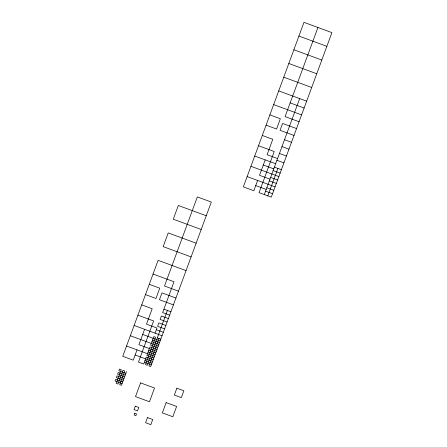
<?xml version="1.0" encoding="UTF-8"?>
<svg xmlns="http://www.w3.org/2000/svg" width="447" height="447" viewBox="0 0 447 447"><rect width="100%" height="100%" fill="white"/><g stroke="black" fill="none" stroke-linecap="round" stroke-linejoin="round"><path stroke-width="0.67" d="M126.501 371.608L121.45 385.314L119.701 384.671L124.752 370.965L123.009 370.323L117.958 384.034L116.209 383.392L121.26 369.68L119.517 369.038L118.885 370.753L125.87 373.318M137.022 349.872L133.234 360.153L122.752 356.304L158.109 260.333L186.053 270.603M144.593 329.305L138.911 344.732L156.377 351.146M155.075 333.155L156.97 328.014L146.487 324.164L152.17 308.743L141.693 304.893M167.407 310.447L147.203 365.288L145.454 364.646L155.556 337.228L153.813 336.585L150.656 345.151L157.64 347.721M159.048 338.508L148.946 365.931L150.695 366.568L211.308 202.05L197.334 196.915L164.502 286.03L178.476 291.165M257.617 180.437L253.829 190.718L243.352 186.868L303.966 22.35L331.903 32.62L291.494 142.297L284.51 139.732M265.194 159.875L259.511 175.297L269.988 179.146M317.934 27.485L285.102 116.6L299.071 121.735M264.306 194.568L299.663 98.603M267.803 195.853L277.9 168.435M291.41 142.532L271.295 197.138L259.07 192.646L274.223 151.516L258.506 145.739M298.914 36.062L326.852 46.326M293.863 49.768L321.801 60.038M288.812 63.48L316.75 73.749M283.761 77.191L311.699 87.456M278.71 90.897L306.648 101.167M290.153 102.888L304.122 108.023M273.659 104.609L301.596 114.879M269.871 114.89L280.347 118.74L276.559 129.027L266.082 125.177M296.545 128.585L282.577 123.456L280.051 130.306L294.02 135.441M262.294 135.458L272.771 139.308L267.088 154.729L277.565 158.584M281.984 146.588L288.969 149.153M279.459 153.438L286.449 156.009M276.933 160.294L283.923 162.864M254.717 156.02L275.67 163.725M274.408 167.15L281.398 169.715M263.3 165.016L273.776 168.865M273.145 170.575L280.135 173.145M250.929 166.306L278.872 176.571M270.619 177.431L277.609 180.001M269.357 180.862L276.347 183.426M247.141 176.587L275.084 186.857M266.831 187.718L273.821 190.282M255.723 185.578L266.2 189.427M265.568 191.143L272.558 193.707M206.257 215.761L178.314 205.491L173.263 219.203L201.206 229.473M196.155 243.179L168.212 232.915L163.161 246.621L191.104 256.891M153.058 274.045L174.017 281.744L162.652 312.593L169.637 315.157M149.27 284.326L159.747 288.175L155.958 298.456L145.482 294.607M175.95 298.02L161.976 292.886L159.45 299.741L173.425 304.876M163.915 309.162L170.899 311.732M168.374 318.588L161.389 316.018L160.127 319.449L167.111 322.013M137.905 315.174L153.623 320.946L138.469 362.081L143.71 364.003L146.236 357.147L153.22 359.718M165.848 325.438L158.864 322.874L157.601 326.299L164.585 328.869M156.338 329.73L163.323 332.294M134.117 325.455L162.06 335.725M157.305 337.865L160.797 339.15M142.699 334.445L160.166 340.865M152.55 340.011L159.534 342.575M151.919 341.726L158.903 344.291M130.328 335.736L158.272 346.006M157.009 349.431L150.024 346.866L146.867 355.438L153.852 358.002M148.762 350.292L155.746 352.862M148.13 352.007L155.115 354.572M126.54 346.023L154.483 356.287M135.128 355.013L152.589 361.427M144.973 360.578L151.958 363.143M144.342 362.288L151.326 364.858M125.238 375.033L118.254 372.468L117.622 374.178L124.607 376.748M123.975 378.458L116.991 375.893L116.36 377.609L123.344 380.173M122.713 381.889L115.728 379.324L115.097 381.034L122.081 383.604M140.559 382.889L135.508 396.601L149.477 401.736L154.528 388.024L140.559 382.889M135.301 406.167L134.039 409.592L137.531 410.877L138.793 407.452L135.301 406.167M134.787 413.279L134.156 414.995L135.905 415.637L136.536 413.922L134.787 413.279M147.482 417.582L145.588 422.722L150.829 424.65L152.723 419.509L147.482 417.582M166.133 402.607L162.345 412.888L172.827 416.738L176.61 406.457L166.133 402.607M176.872 388.208L174.347 395.064L181.331 397.629L183.857 390.773L176.872 388.208"/></g></svg>
